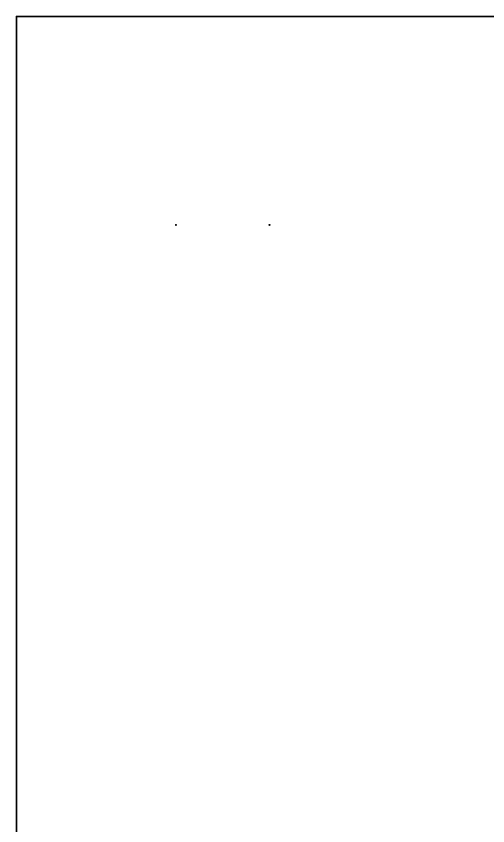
# Model space of a CAD drawing. Header units: centimetres. Extents: x -162 to 162, y -134 to 134.
# Drawn here: x -18.5 to 31.5, y -76.5 to 9.3 of the extents above; entities that cross this region are included whole.
import ezdxf

# ---------------------------------------------------------------- set-up
doc = ezdxf.new("R2010")
doc.units = ezdxf.units.CM
doc.header["$MEASUREMENT"] = 0
doc.layers.add('Capa 1', color=7, linetype='Continuous')
doc.layers.add('GUIDE', color=7, linetype='Continuous')

msp = doc.modelspace()

# ---------------------------------------------------------------- linework, layer by layer
at = {"layer": 'Capa 1', "color": 4, "lineweight": 9}
for points in [[(-1.52424, -12.82159), (-1.52424, -12.85204), (-1.54892, -12.87672), (-1.57936, -12.87672), (-1.6098, -12.87672), (-1.63448, -12.85204), (-1.63448, -12.82159), (-1.63448, -12.79115), (-1.6098, -12.76647), (-1.57936, -12.76647), (-1.54892, -12.76647), (-1.52424, -12.79115), (-1.52424, -12.82159)], [(8.28051, -12.82159), (8.28051, -12.85204), (8.30519, -12.87672), (8.33563, -12.87672), (8.36607, -12.87672), (8.39075, -12.85204), (8.39075, -12.82159), (8.39075, -12.79115), (8.36607, -12.76647), (8.33563, -12.76647), (8.30519, -12.76647), (8.28051, -12.79115), (8.28051, -12.82159)]]:
    msp.add_open_spline(points, degree=3, knots=[0, 0, 0, 0, 0.25, 0.25, 0.25, 0.5, 0.5, 0.5, 0.75, 0.75, 0.75, 1, 1, 1, 1], dxfattribs=at)
at = {"layer": 'GUIDE', "lineweight": 9}
for points in [[(154.95614, -133.81955), (154.95614, -133.81955), (-18.51418, -133.81955), (-18.51418, -133.81955), (-18.51418, -133.81955), (-18.51418, 9.29968), (-18.51418, 9.29968), (-18.51418, 9.29968), (154.95614, 9.29968), (154.95614, 9.29968), (154.95614, 9.29968), (154.95614, -133.81955), (154.95614, -133.81955)], [(-18.43797, -133.74342), (-18.43797, -133.74342), (154.87992, -133.74342), (154.87992, -133.74342), (154.87992, -133.74342), (154.87992, 9.22355), (154.87992, 9.22355), (154.87992, 9.22355), (-18.43797, 9.22355), (-18.43797, 9.22355), (-18.43797, 9.22355), (-18.43797, -133.74342), (-18.43797, -133.74342)]]:
    msp.add_open_spline(points, degree=3, knots=[0, 0, 0, 0, 0.25, 0.25, 0.25, 0.5, 0.5, 0.5, 0.75, 0.75, 0.75, 1, 1, 1, 1], dxfattribs=at)

doc.saveas('drawing.dxf')
